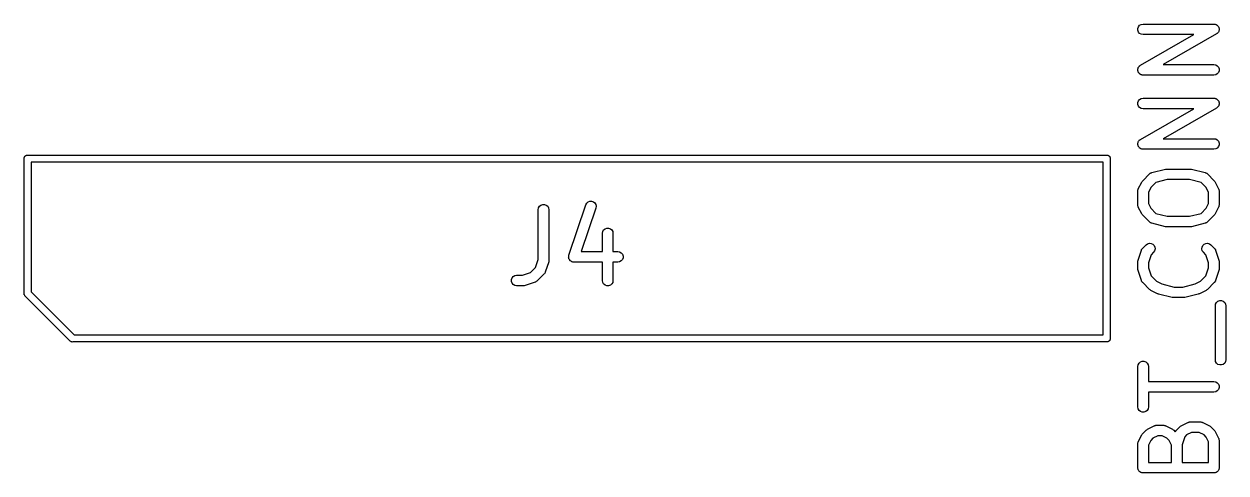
# Model space of a CAD drawing. Extents: x 106.7 to 203.6, y -115.7 to -57.1.
# Drawn here: x 186.64 to 203.61, y -66.67 to -60.33 of the extents above; entities that cross this region are included whole.
import ezdxf

# ---------------------------------------------------------------- set-up
doc = ezdxf.new("R2010")
doc.units = 0
doc.header["$MEASUREMENT"] = 0
doc.layers.add('BLACK', color=7, linetype='CONTINUOUS')

msp = doc.modelspace()

# ---------------------------------------------------------------- linework, layer by layer
at = {"layer": 'BLACK', "linetype": 'CONTINUOUS'}
for p, q in [((202.369, -60.3917), (202.377, -60.3673)), ((202.369, -60.4178), (202.369, -60.3917)), ((202.377, -60.4423), (202.369, -60.4178)), ((202.377, -60.3673), (202.394, -60.3473)), ((202.394, -60.3473), (202.417, -60.3343)), ((202.417, -60.3343), (202.442, -60.3298)), ((202.442, -60.3298), (203.442, -60.3298)), ((203.442, -60.3298), (203.449, -60.3309)), ((203.449, -60.3309), (203.456, -60.331)), ((203.456, -60.331), (203.462, -60.3332)), ((203.462, -60.3332), (203.468, -60.3343)), ((203.468, -60.3343), (203.474, -60.3376)), ((203.474, -60.3376), (203.48, -60.34)), ((203.48, -60.34), (203.485, -60.3441)), ((203.485, -60.3441), (203.491, -60.3473)), ((203.491, -60.3473), (203.495, -60.3525)), ((203.495, -60.3525), (203.5, -60.3568)), ((203.5, -60.3568), (203.503, -60.3624)), ((203.503, -60.3624), (203.507, -60.3673)), ((203.507, -60.3673), (203.51, -60.3736)), ((203.51, -60.3736), (203.513, -60.3794)), ((203.513, -60.3794), (203.514, -60.3857)), ((203.514, -60.4241), (203.513, -60.4307)), ((203.514, -60.3857), (203.516, -60.3917)), ((203.516, -60.4178), (203.514, -60.4241)), ((203.516, -60.3917), (203.516, -60.3985)), ((203.516, -60.3985), (203.517, -60.4051)), ((203.517, -60.4051), (203.516, -60.4114)), ((203.516, -60.4114), (203.516, -60.4178)), ((202.394, -60.4622), (202.377, -60.4423)), ((202.417, -60.4752), (202.394, -60.4622)), ((202.405, -60.9111), (203.16, -60.4798)), ((202.442, -60.4798), (202.417, -60.4752)), ((203.16, -60.4798), (202.442, -60.4798)), ((203.48, -60.4699), (202.725, -60.9012)), ((203.485, -60.4656), (203.48, -60.4699)), ((203.491, -60.4622), (203.485, -60.4656)), ((203.495, -60.4573), (203.491, -60.4622)), ((203.5, -60.4532), (203.495, -60.4573)), ((203.503, -60.4474), (203.5, -60.4532)), ((203.507, -60.4423), (203.503, -60.4474)), ((203.51, -60.4362), (203.507, -60.4423)), ((203.513, -60.4307), (203.51, -60.4362)), ((202.377, -60.9387), (202.382, -60.9335)), ((202.382, -60.9335), (202.385, -60.9277)), ((202.385, -60.9277), (202.39, -60.9236)), ((202.39, -60.9236), (202.394, -60.9187)), ((202.394, -60.9187), (202.4, -60.9154)), ((202.4, -60.9154), (202.405, -60.9111)), ((202.725, -60.9012), (203.442, -60.9012)), ((203.442, -60.9012), (203.468, -60.9057)), ((203.468, -60.9057), (203.491, -60.9187)), ((203.491, -60.9187), (203.507, -60.9387)), ((202.367, -60.9759), (202.369, -60.9696)), ((202.369, -60.9825), (202.367, -60.9759)), ((202.369, -60.9632), (202.371, -60.9568)), ((202.369, -60.9696), (202.369, -60.9632)), ((202.369, -60.9892), (202.369, -60.9825)), ((202.371, -60.9952), (202.369, -60.9892)), ((202.371, -60.9568), (202.372, -60.9502)), ((202.372, -61.0015), (202.371, -60.9952)), ((202.372, -60.9502), (202.375, -60.9447)), ((202.375, -61.0074), (202.372, -61.0015)), ((202.375, -60.9447), (202.377, -60.9387)), ((202.377, -61.0137), (202.375, -61.0074)), ((202.382, -61.0186), (202.377, -61.0137)), ((202.385, -61.0241), (202.382, -61.0186)), ((202.39, -61.0285), (202.385, -61.0241)), ((202.394, -61.0336), (202.39, -61.0285)), ((202.4, -61.0368), (202.394, -61.0336)), ((202.405, -61.041), (202.4, -61.0368)), ((202.411, -61.0433), (202.405, -61.041)), ((202.417, -61.0467), (202.411, -61.0433)), ((202.423, -61.0478), (202.417, -61.0467)), ((202.429, -61.05), (202.423, -61.0478)), ((202.436, -61.05), (202.429, -61.05)), ((202.442, -61.0512), (202.436, -61.05)), ((203.442, -61.0512), (202.442, -61.0512)), ((203.468, -61.0467), (203.442, -61.0512)), ((203.491, -61.0336), (203.468, -61.0467)), ((203.507, -61.0137), (203.491, -61.0336)), ((203.507, -60.9387), (203.516, -60.9632)), ((203.516, -60.9892), (203.507, -61.0137)), ((203.516, -60.9632), (203.516, -60.9892)), ((202.369, -61.4394), (202.377, -61.4149)), ((202.369, -61.4654), (202.369, -61.4394)), ((202.377, -61.4149), (202.394, -61.3949)), ((202.394, -61.3949), (202.417, -61.3819)), ((202.417, -61.3819), (202.442, -61.3774)), ((202.442, -61.3774), (203.442, -61.3774)), ((203.442, -61.3774), (203.449, -61.3785)), ((203.449, -61.3785), (203.456, -61.3786)), ((203.456, -61.3786), (203.462, -61.3808)), ((203.462, -61.3808), (203.468, -61.3819)), ((203.468, -61.3819), (203.474, -61.3853)), ((203.474, -61.3853), (203.48, -61.3876)), ((203.48, -61.3876), (203.485, -61.3917)), ((203.485, -61.3917), (203.491, -61.3949)), ((203.491, -61.3949), (203.495, -61.4001)), ((203.495, -61.4001), (203.5, -61.4044)), ((203.5, -61.4044), (203.503, -61.41)), ((203.503, -61.41), (203.507, -61.4149)), ((203.507, -61.4149), (203.51, -61.4212)), ((203.51, -61.4212), (203.513, -61.427)), ((203.513, -61.427), (203.514, -61.4333)), ((203.514, -61.4333), (203.516, -61.4394)), ((203.516, -61.4394), (203.516, -61.4461)), ((202.377, -61.4899), (202.369, -61.4654)), ((202.394, -61.5098), (202.377, -61.4899)), ((202.417, -61.5229), (202.394, -61.5098)), ((202.405, -61.9587), (203.16, -61.5274)), ((202.442, -61.5274), (202.417, -61.5229)), ((203.16, -61.5274), (202.442, -61.5274)), ((203.48, -61.5175), (202.725, -61.9488)), ((203.485, -61.5132), (203.48, -61.5175)), ((203.491, -61.5098), (203.485, -61.5132)), ((203.495, -61.5049), (203.491, -61.5098)), ((203.5, -61.5008), (203.495, -61.5049)), ((203.503, -61.495), (203.5, -61.5008)), ((203.507, -61.4899), (203.503, -61.495)), ((203.51, -61.4839), (203.507, -61.4899)), ((203.513, -61.4783), (203.51, -61.4839)), ((203.514, -61.4717), (203.513, -61.4783)), ((203.516, -61.4654), (203.514, -61.4717)), ((203.516, -61.4461), (203.517, -61.4527)), ((203.517, -61.4527), (203.516, -61.459)), ((203.516, -61.459), (203.516, -61.4654)), ((202.725, -61.9488), (203.442, -61.9488)), ((203.442, -61.9488), (203.468, -61.9533)), ((203.468, -61.9533), (203.491, -61.9664)), ((202.367, -62.0235), (202.369, -62.0172)), ((202.369, -62.0301), (202.367, -62.0235)), ((202.369, -62.0108), (202.371, -62.0045)), ((202.369, -62.0172), (202.369, -62.0108)), ((202.369, -62.0368), (202.369, -62.0301)), ((202.371, -62.0428), (202.369, -62.0368)), ((202.371, -62.0045), (202.372, -61.9978)), ((202.372, -62.0491), (202.371, -62.0428)), ((202.372, -61.9978), (202.375, -61.9923)), ((202.375, -62.055), (202.372, -62.0491)), ((202.375, -61.9923), (202.377, -61.9863)), ((202.377, -62.0613), (202.375, -62.055)), ((202.377, -61.9863), (202.382, -61.9812)), ((202.382, -62.0662), (202.377, -62.0613)), ((202.382, -61.9812), (202.385, -61.9753)), ((202.385, -62.0718), (202.382, -62.0662)), ((202.385, -61.9753), (202.39, -61.9713)), ((202.39, -62.0761), (202.385, -62.0718)), ((202.39, -61.9713), (202.394, -61.9664)), ((202.394, -62.0813), (202.39, -62.0761)), ((202.394, -61.9664), (202.4, -61.963)), ((202.4, -62.0845), (202.394, -62.0813)), ((202.4, -61.963), (202.405, -61.9587)), ((202.405, -62.0886), (202.4, -62.0845)), ((202.411, -62.0909), (202.405, -62.0886)), ((202.417, -62.0943), (202.411, -62.0909)), ((202.423, -62.0954), (202.417, -62.0943)), ((202.429, -62.0976), (202.423, -62.0954)), ((202.436, -62.0976), (202.429, -62.0976)), ((202.442, -62.0988), (202.436, -62.0976)), ((203.442, -62.0988), (202.442, -62.0988)), ((203.468, -62.0943), (203.442, -62.0988)), ((203.491, -62.0813), (203.468, -62.0943)), ((203.491, -61.9664), (203.507, -61.9863)), ((203.507, -62.0613), (203.491, -62.0813)), ((203.507, -61.9863), (203.516, -62.0108)), ((203.516, -62.0368), (203.507, -62.0613)), ((203.516, -62.0108), (203.516, -62.0368)), ((186.64, -62.2212), (186.642, -62.217)), ((186.64, -62.2388), (186.64, -62.2212)), ((186.64, -64.1328), (186.64, -62.2388)), ((186.64, -62.2388), (186.64, -62.2388)), ((186.642, -62.2126), (186.645, -62.2088)), ((186.642, -62.217), (186.642, -62.2126)), ((186.645, -62.2088), (186.646, -62.2046)), ((186.646, -62.2046), (186.649, -62.2012)), ((186.649, -62.2012), (186.651, -62.1974)), ((186.651, -62.1974), (186.655, -62.1945)), ((186.655, -62.1945), (186.657, -62.1911)), ((186.657, -62.1911), (186.661, -62.1889)), ((186.661, -62.1889), (186.665, -62.186)), ((186.665, -62.186), (186.669, -62.1845)), ((186.669, -62.1845), (186.673, -62.1823)), ((186.673, -62.1823), (186.677, -62.1815)), ((186.677, -62.1815), (186.681, -62.18)), ((186.681, -62.18), (201.939, -62.18)), ((186.74, -62.28), (186.74, -64.1143)), ((201.88, -62.28), (186.74, -62.28)), ((201.88, -64.72), (201.88, -62.28)), ((201.939, -62.18), (201.943, -62.1815)), ((201.943, -62.1815), (201.947, -62.1823)), ((201.947, -62.1823), (201.951, -62.1845)), ((201.951, -62.1845), (201.955, -62.186)), ((201.955, -62.186), (201.959, -62.1889)), ((201.959, -62.1889), (201.963, -62.1911)), ((201.963, -62.1911), (201.965, -62.1945)), ((201.965, -62.1945), (201.969, -62.1974)), ((201.969, -62.1974), (201.971, -62.2012)), ((201.971, -62.2012), (201.974, -62.2046)), ((201.974, -62.2046), (201.975, -62.2088)), ((201.975, -62.2088), (201.978, -62.2126)), ((201.978, -62.2126), (201.978, -62.217)), ((201.978, -62.217), (201.98, -62.2212)), ((201.98, -62.2212), (201.98, -64.7788)), ((202.437, -62.5422), (202.532, -62.447)), ((202.532, -62.447), (202.538, -62.4428)), ((202.538, -62.4428), (202.543, -62.4378)), ((202.543, -62.4378), (202.549, -62.4354)), ((202.549, -62.4354), (202.554, -62.432)), ((202.554, -62.432), (202.56, -62.4302)), ((202.56, -62.4302), (202.567, -62.4272)), ((202.567, -62.4272), (202.758, -62.3796)), ((202.758, -62.3796), (202.767, -62.379)), ((202.767, -62.379), (202.776, -62.3774)), ((202.776, -62.3774), (203.109, -62.3774)), ((203.109, -62.3774), (203.118, -62.379)), ((203.118, -62.379), (203.127, -62.3796)), ((203.127, -62.3796), (203.318, -62.4272)), ((203.318, -62.4272), (203.324, -62.4302)), ((203.324, -62.4302), (203.331, -62.432)), ((203.331, -62.432), (203.336, -62.4354)), ((203.336, -62.4354), (203.342, -62.4378)), ((203.342, -62.4378), (203.347, -62.4428)), ((203.347, -62.4428), (203.353, -62.447)), ((203.353, -62.447), (203.448, -62.5422)), ((202.375, -62.6569), (202.423, -62.5617)), ((202.423, -62.5617), (202.43, -62.552)), ((202.43, -62.552), (202.437, -62.5422)), ((202.624, -62.5677), (202.552, -62.6397)), ((202.785, -62.5274), (202.624, -62.5677)), ((203.1, -62.5274), (202.785, -62.5274)), ((203.261, -62.5677), (203.1, -62.5274)), ((203.333, -62.6397), (203.261, -62.5677)), ((203.448, -62.5422), (203.455, -62.552)), ((203.455, -62.552), (203.462, -62.5617)), ((203.462, -62.5617), (203.509, -62.6569)), ((202.367, -62.6905), (202.368, -62.6862)), ((202.367, -62.881), (202.367, -62.6905)), ((202.368, -62.6819), (202.37, -62.6735)), ((202.368, -62.6862), (202.368, -62.6819)), ((202.37, -62.6735), (202.372, -62.6648)), ((202.372, -62.6648), (202.374, -62.6611)), ((202.374, -62.6611), (202.375, -62.6569)), ((202.552, -62.6397), (202.517, -62.7082)), ((202.517, -62.7082), (202.517, -62.8632)), ((203.367, -62.7082), (203.333, -62.6397)), ((203.367, -62.8632), (203.367, -62.7082)), ((203.509, -62.6569), (203.511, -62.6611)), ((203.511, -62.6611), (203.513, -62.6648)), ((203.513, -62.6648), (203.514, -62.6735)), ((203.514, -62.6735), (203.517, -62.6819)), ((203.517, -62.6819), (203.517, -62.6862)), ((203.517, -62.6862), (203.517, -62.6905)), ((203.517, -62.6905), (203.517, -62.881)), ((193.902, -62.9524), (193.906, -62.9267)), ((193.902, -63.6545), (193.902, -62.9524)), ((193.906, -62.9267), (193.919, -62.9042)), ((193.919, -62.9042), (193.939, -62.8874)), ((193.939, -62.8874), (193.964, -62.8785)), ((193.964, -62.8785), (193.99, -62.8785)), ((193.99, -62.8785), (194.014, -62.8874)), ((194.014, -62.8874), (194.034, -62.9042)), ((194.034, -62.9042), (194.047, -62.9267)), ((194.047, -62.9267), (194.052, -62.9524)), ((194.052, -62.9524), (194.052, -63.6667)), ((194.334, -63.5953), (194.572, -62.881)), ((194.714, -62.9285), (194.509, -63.544)), ((194.572, -62.881), (194.585, -62.8581)), ((194.585, -62.8581), (194.604, -62.8409)), ((194.604, -62.8409), (194.628, -62.8313)), ((194.628, -62.8313), (194.654, -62.8306)), ((194.654, -62.8306), (194.679, -62.8388)), ((194.679, -62.8388), (194.699, -62.855)), ((194.699, -62.855), (194.713, -62.8772)), ((194.713, -62.8772), (194.718, -62.9027)), ((194.718, -62.9027), (194.714, -62.9285)), ((202.368, -62.8852), (202.367, -62.881)), ((202.368, -62.8895), (202.368, -62.8852)), ((202.37, -62.8979), (202.368, -62.8895)), ((202.372, -62.9066), (202.37, -62.8979)), ((202.374, -62.9103), (202.372, -62.9066)), ((202.375, -62.9145), (202.374, -62.9103)), ((202.423, -63.0097), (202.375, -62.9145)), ((202.517, -62.8632), (202.552, -62.9318)), ((202.552, -62.9318), (202.624, -63.0037)), ((203.261, -63.0037), (203.333, -62.9318)), ((203.333, -62.9318), (203.367, -62.8632)), ((203.509, -62.9145), (203.462, -63.0097)), ((203.511, -62.9103), (203.509, -62.9145)), ((203.513, -62.9066), (203.511, -62.9103)), ((203.514, -62.8979), (203.513, -62.9066)), ((203.517, -62.8895), (203.514, -62.8979)), ((203.517, -62.881), (203.517, -62.8852)), ((203.517, -62.8852), (203.517, -62.8895)), ((202.43, -63.0194), (202.423, -63.0097)), ((202.437, -63.0292), (202.43, -63.0194)), ((202.532, -63.1245), (202.437, -63.0292)), ((202.538, -63.1286), (202.532, -63.1245)), ((202.543, -63.1336), (202.538, -63.1286)), ((202.549, -63.136), (202.543, -63.1336)), ((202.554, -63.1394), (202.549, -63.136)), ((202.56, -63.1413), (202.554, -63.1394)), ((202.567, -63.1442), (202.56, -63.1413)), ((202.624, -63.0037), (202.785, -63.044)), ((202.785, -63.044), (203.1, -63.044)), ((203.1, -63.044), (203.261, -63.0037)), ((203.324, -63.1413), (203.318, -63.1442)), ((203.331, -63.1394), (203.324, -63.1413)), ((203.336, -63.136), (203.331, -63.1394)), ((203.342, -63.1336), (203.336, -63.136)), ((203.347, -63.1286), (203.342, -63.1336)), ((203.353, -63.1245), (203.347, -63.1286)), ((203.448, -63.0292), (203.353, -63.1245)), ((203.455, -63.0194), (203.448, -63.0292)), ((203.462, -63.0097), (203.455, -63.0194)), ((194.806, -63.2857), (194.811, -63.2601)), ((194.806, -63.544), (194.806, -63.2857)), ((194.811, -63.2601), (194.824, -63.2375)), ((194.824, -63.2375), (194.844, -63.2208)), ((194.844, -63.2208), (194.868, -63.2119)), ((194.868, -63.2119), (194.894, -63.2119)), ((194.894, -63.2119), (194.919, -63.2208)), ((194.919, -63.2208), (194.939, -63.2375)), ((194.939, -63.2375), (194.952, -63.2601)), ((194.952, -63.2601), (194.956, -63.2857)), ((194.956, -63.2857), (194.956, -63.544)), ((202.758, -63.1918), (202.567, -63.1442)), ((202.767, -63.1925), (202.758, -63.1918)), ((202.776, -63.194), (202.767, -63.1925)), ((203.109, -63.194), (202.776, -63.194)), ((203.118, -63.1925), (203.109, -63.194)), ((203.127, -63.1918), (203.118, -63.1925)), ((203.318, -63.1442), (203.127, -63.1918)), ((202.437, -63.4946), (202.485, -63.447)), ((202.485, -63.447), (202.506, -63.432)), ((202.506, -63.432), (202.531, -63.4253)), ((202.531, -63.4253), (202.557, -63.4276)), ((202.557, -63.4276), (202.581, -63.4386)), ((202.581, -63.4386), (202.599, -63.457)), ((202.599, -63.457), (202.61, -63.4806)), ((202.61, -63.4806), (202.612, -63.5065)), ((203.272, -63.5065), (203.275, -63.4806)), ((203.275, -63.4806), (203.286, -63.457)), ((203.286, -63.457), (203.304, -63.4386)), ((203.304, -63.4386), (203.328, -63.4276)), ((203.328, -63.4276), (203.354, -63.4253)), ((203.354, -63.4253), (203.379, -63.432)), ((203.379, -63.432), (203.4, -63.447)), ((203.4, -63.447), (203.448, -63.4946)), ((194.33, -63.6211), (194.331, -63.6136)), ((194.331, -63.6265), (194.33, -63.6211)), ((194.331, -63.606), (194.333, -63.6008)), ((194.331, -63.6136), (194.331, -63.606)), ((194.331, -63.6321), (194.331, -63.6265)), ((194.334, -63.6392), (194.331, -63.6321)), ((194.333, -63.6008), (194.334, -63.5953)), ((194.335, -63.6466), (194.334, -63.6392)), ((194.338, -63.6513), (194.335, -63.6466)), ((194.34, -63.6565), (194.338, -63.6513)), ((194.509, -63.544), (194.806, -63.544)), ((194.956, -63.544), (195.024, -63.544)), ((195.024, -63.544), (195.05, -63.5486)), ((195.05, -63.5486), (195.072, -63.5616)), ((195.072, -63.5616), (195.089, -63.5815)), ((195.089, -63.5815), (195.098, -63.606)), ((195.098, -63.6321), (195.089, -63.6565)), ((195.098, -63.606), (195.098, -63.6321)), ((202.371, -63.6668), (202.419, -63.5239)), ((202.419, -63.5239), (202.421, -63.5201)), ((202.421, -63.5201), (202.422, -63.5159)), ((202.422, -63.5159), (202.427, -63.5087)), ((202.427, -63.5087), (202.431, -63.501)), ((202.431, -63.501), (202.434, -63.4981)), ((202.434, -63.4981), (202.437, -63.4946)), ((202.556, -63.5881), (202.517, -63.7026)), ((202.591, -63.553), (202.556, -63.5881)), ((202.606, -63.5317), (202.591, -63.553)), ((202.612, -63.5065), (202.606, -63.5317)), ((203.279, -63.5317), (203.272, -63.5065)), ((203.294, -63.553), (203.279, -63.5317)), ((203.329, -63.5881), (203.294, -63.553)), ((203.367, -63.7026), (203.329, -63.5881)), ((203.448, -63.4946), (203.45, -63.4981)), ((203.45, -63.4981), (203.454, -63.501)), ((203.454, -63.501), (203.458, -63.5087)), ((203.458, -63.5087), (203.463, -63.5159)), ((203.463, -63.5159), (203.464, -63.5201)), ((203.464, -63.5201), (203.466, -63.5239)), ((203.466, -63.5239), (203.514, -63.6668)), ((193.793, -63.8392), (193.863, -63.769)), ((193.863, -63.769), (193.902, -63.6545)), ((194.048, -63.6904), (194, -63.8332)), ((194.05, -63.6785), (194.048, -63.6904)), ((194.052, -63.6667), (194.05, -63.6785)), ((194.345, -63.6624), (194.34, -63.6565)), ((194.349, -63.6688), (194.345, -63.6624)), ((194.353, -63.6723), (194.349, -63.6688)), ((194.357, -63.6765), (194.353, -63.6723)), ((194.364, -63.6803), (194.357, -63.6765)), ((194.37, -63.685), (194.364, -63.6803)), ((194.375, -63.6868), (194.37, -63.685)), ((194.38, -63.6895), (194.375, -63.6868)), ((194.387, -63.6908), (194.38, -63.6895)), ((194.394, -63.6932), (194.387, -63.6908)), ((194.4, -63.6931), (194.394, -63.6932)), ((194.405, -63.694), (194.4, -63.6931)), ((194.806, -63.694), (194.405, -63.694)), ((194.806, -63.9524), (194.806, -63.694)), ((195.024, -63.694), (194.956, -63.694)), ((194.956, -63.694), (194.956, -63.9524)), ((195.05, -63.6895), (195.024, -63.694)), ((195.072, -63.6765), (195.05, -63.6895)), ((195.089, -63.6565), (195.072, -63.6765)), ((202.367, -63.6905), (202.369, -63.6786)), ((202.367, -63.7857), (202.367, -63.6905)), ((202.369, -63.7975), (202.367, -63.7857)), ((202.369, -63.6786), (202.371, -63.6668)), ((202.371, -63.8094), (202.369, -63.7975)), ((202.419, -63.9523), (202.371, -63.8094)), ((202.517, -63.7026), (202.517, -63.7735)), ((202.517, -63.7735), (202.556, -63.8881)), ((203.329, -63.8881), (203.367, -63.7735)), ((203.367, -63.7735), (203.367, -63.7026)), ((203.514, -63.8094), (203.466, -63.9523)), ((203.514, -63.6668), (203.515, -63.6786)), ((203.515, -63.7975), (203.514, -63.8094)), ((203.515, -63.6786), (203.517, -63.6905)), ((203.517, -63.7857), (203.515, -63.7975)), ((203.517, -63.6905), (203.517, -63.7857)), ((193.522, -63.9394), (193.531, -63.9149)), ((193.522, -63.9654), (193.522, -63.9394)), ((193.531, -63.9899), (193.522, -63.9654)), ((193.531, -63.9149), (193.548, -63.8949)), ((193.548, -64.0098), (193.531, -63.9899)), ((193.548, -63.8949), (193.57, -63.8819)), ((193.57, -63.8819), (193.596, -63.8774)), ((193.596, -63.8774), (193.679, -63.8774)), ((193.679, -63.8774), (193.793, -63.8392)), ((193.858, -63.9759), (193.715, -64.0235)), ((193.861, -63.9739), (193.858, -63.9759)), ((193.866, -63.9727), (193.861, -63.9739)), ((193.873, -63.9677), (193.866, -63.9727)), ((193.88, -63.9635), (193.873, -63.9677)), ((193.883, -63.9603), (193.88, -63.9635)), ((193.887, -63.9578), (193.883, -63.9603)), ((193.982, -63.8626), (193.887, -63.9578)), ((193.985, -63.859), (193.982, -63.8626)), ((193.988, -63.8561), (193.985, -63.859)), ((193.992, -63.8484), (193.988, -63.8561)), ((193.997, -63.8412), (193.992, -63.8484)), ((193.998, -63.837), (193.997, -63.8412)), ((194, -63.8332), (193.998, -63.837)), ((194.811, -63.978), (194.806, -63.9524)), ((194.824, -64.0006), (194.811, -63.978)), ((194.952, -63.978), (194.939, -64.0006)), ((194.956, -63.9524), (194.952, -63.978)), ((202.421, -63.9561), (202.419, -63.9523)), ((202.422, -63.9603), (202.421, -63.9561)), ((202.427, -63.9675), (202.422, -63.9603)), ((202.431, -63.9752), (202.427, -63.9675)), ((202.434, -63.9781), (202.431, -63.9752)), ((202.437, -63.9816), (202.434, -63.9781)), ((202.532, -64.0768), (202.437, -63.9816)), ((202.556, -63.8881), (202.63, -63.9622)), ((202.63, -63.9622), (202.707, -64.0007)), ((203.178, -64.0007), (203.255, -63.9622)), ((203.255, -63.9622), (203.329, -63.8881)), ((203.448, -63.9816), (203.353, -64.0768)), ((203.45, -63.9781), (203.448, -63.9816)), ((203.454, -63.9752), (203.45, -63.9781)), ((203.458, -63.9675), (203.454, -63.9752)), ((203.463, -63.9603), (203.458, -63.9675)), ((203.464, -63.9561), (203.463, -63.9603)), ((203.466, -63.9523), (203.464, -63.9561)), ((186.639, -64.1394), (186.64, -64.1328)), ((186.641, -64.1458), (186.639, -64.1394)), ((186.642, -64.1524), (186.641, -64.1458)), ((186.643, -64.1543), (186.642, -64.1524)), ((186.644, -64.1565), (186.643, -64.1543)), ((186.648, -64.1619), (186.644, -64.1565)), ((186.74, -64.1143), (187.346, -64.72)), ((193.57, -64.0229), (193.548, -64.0098)), ((193.596, -64.0274), (193.57, -64.0229)), ((193.691, -64.0274), (193.596, -64.0274)), ((193.703, -64.0253), (193.691, -64.0274)), ((193.715, -64.0235), (193.703, -64.0253)), ((194.844, -64.0173), (194.824, -64.0006)), ((194.868, -64.0262), (194.844, -64.0173)), ((194.894, -64.0262), (194.868, -64.0262)), ((194.919, -64.0173), (194.894, -64.0262)), ((194.939, -64.0006), (194.919, -64.0173)), ((202.542, -64.0837), (202.532, -64.0768)), ((202.552, -64.0909), (202.542, -64.0837)), ((202.647, -64.1385), (202.552, -64.0909)), ((202.655, -64.1408), (202.647, -64.1385)), ((202.662, -64.1442), (202.655, -64.1408)), ((202.853, -64.1918), (202.662, -64.1442)), ((202.707, -64.0007), (202.88, -64.044)), ((202.88, -64.044), (203.005, -64.044)), ((203.005, -64.044), (203.178, -64.0007)), ((203.222, -64.1442), (203.032, -64.1918)), ((203.23, -64.1408), (203.222, -64.1442)), ((203.238, -64.1385), (203.23, -64.1408)), ((203.333, -64.0909), (203.238, -64.1385)), ((203.343, -64.0837), (203.333, -64.0909)), ((203.353, -64.0768), (203.343, -64.0837)), ((186.651, -64.1676), (186.648, -64.1619)), ((186.656, -64.1719), (186.651, -64.1676)), ((187.288, -64.8038), (186.656, -64.1719)), ((202.862, -64.1925), (202.853, -64.1918)), ((202.871, -64.194), (202.862, -64.1925)), ((203.014, -64.194), (202.871, -64.194)), ((203.023, -64.1925), (203.014, -64.194)), ((203.032, -64.1918), (203.023, -64.1925)), ((203.463, -64.3095), (203.467, -64.2839)), ((203.463, -65.0714), (203.463, -64.3095)), ((203.467, -64.2839), (203.48, -64.2613)), ((203.48, -64.2613), (203.5, -64.2446)), ((203.5, -64.2446), (203.525, -64.2357)), ((203.525, -64.2357), (203.551, -64.2357)), ((203.551, -64.2357), (203.575, -64.2446)), ((203.575, -64.2446), (203.595, -64.2613)), ((203.595, -64.2613), (203.608, -64.2839)), ((203.608, -64.2839), (203.613, -64.3095)), ((203.613, -64.3095), (203.613, -65.0714)), ((187.292, -64.8089), (187.288, -64.8038)), ((187.298, -64.8122), (187.292, -64.8089)), ((187.304, -64.816), (187.298, -64.8122)), ((187.306, -64.8166), (187.304, -64.816)), ((187.308, -64.8177), (187.306, -64.8166)), ((187.314, -64.8189), (187.308, -64.8177)), ((187.321, -64.8206), (187.314, -64.8189)), ((187.327, -64.82), (187.321, -64.8206)), ((201.939, -64.82), (187.327, -64.82)), ((187.346, -64.72), (201.88, -64.72)), ((201.943, -64.8185), (201.939, -64.82)), ((201.947, -64.8177), (201.943, -64.8185)), ((201.951, -64.8155), (201.947, -64.8177)), ((201.955, -64.814), (201.951, -64.8155)), ((201.959, -64.8111), (201.955, -64.814)), ((201.963, -64.8089), (201.959, -64.8111)), ((201.965, -64.8055), (201.963, -64.8089)), ((201.969, -64.8026), (201.965, -64.8055)), ((201.971, -64.7988), (201.969, -64.8026)), ((201.974, -64.7954), (201.971, -64.7988)), ((201.975, -64.7912), (201.974, -64.7954)), ((201.978, -64.7874), (201.975, -64.7912)), ((201.98, -64.7788), (201.978, -64.783)), ((201.978, -64.783), (201.978, -64.7874)), ((202.367, -65.1667), (202.372, -65.141)), ((202.367, -65.7381), (202.367, -65.1667)), ((202.372, -65.141), (202.385, -65.1185)), ((202.385, -65.1185), (202.405, -65.1017)), ((202.405, -65.1017), (202.429, -65.0928)), ((202.429, -65.0928), (202.455, -65.0928)), ((202.455, -65.0928), (202.48, -65.1017)), ((202.48, -65.1017), (202.5, -65.1185)), ((202.5, -65.1185), (202.513, -65.141)), ((202.513, -65.141), (202.517, -65.1667)), ((202.517, -65.1667), (202.517, -65.3774)), ((203.467, -65.0971), (203.463, -65.0714)), ((203.48, -65.1196), (203.467, -65.0971)), ((203.5, -65.1364), (203.48, -65.1196)), ((203.525, -65.1453), (203.5, -65.1364)), ((203.551, -65.1453), (203.525, -65.1453)), ((203.575, -65.1364), (203.551, -65.1453)), ((203.595, -65.1196), (203.575, -65.1364)), ((203.608, -65.0971), (203.595, -65.1196)), ((203.613, -65.0714), (203.608, -65.0971)), ((202.517, -65.3774), (203.442, -65.3774)), ((203.442, -65.3774), (203.468, -65.3819)), ((203.468, -65.3819), (203.491, -65.3949)), ((203.491, -65.5098), (203.468, -65.5229)), ((203.491, -65.3949), (203.507, -65.4149)), ((203.507, -65.4899), (203.491, -65.5098)), ((203.507, -65.4149), (203.516, -65.4394)), ((203.516, -65.4654), (203.507, -65.4899)), ((203.516, -65.4394), (203.516, -65.4654)), ((203.442, -65.5274), (202.517, -65.5274)), ((202.517, -65.5274), (202.517, -65.7381)), ((203.468, -65.5229), (203.442, -65.5274)), ((202.372, -65.7637), (202.367, -65.7381)), ((202.385, -65.7863), (202.372, -65.7637)), ((202.405, -65.803), (202.385, -65.7863)), ((202.429, -65.812), (202.405, -65.803)), ((202.455, -65.812), (202.429, -65.812)), ((202.48, -65.803), (202.455, -65.812)), ((202.5, -65.7863), (202.48, -65.803)), ((202.513, -65.7637), (202.5, -65.7863)), ((202.517, -65.7381), (202.513, -65.7637)), ((202.504, -66.052), (202.599, -66.0043)), ((202.599, -66.0043), (202.603, -66.0031)), ((202.603, -66.0031), (202.607, -66.001)), ((202.607, -66.001), (202.616, -65.9994)), ((202.616, -65.9994), (202.624, -65.9969)), ((202.624, -65.9969), (202.629, -65.9972)), ((202.629, -65.9972), (202.633, -65.9964)), ((202.633, -65.9964), (202.728, -65.9964)), ((202.728, -65.9964), (202.732, -65.9972)), ((202.732, -65.9972), (202.737, -65.9969)), ((202.737, -65.9969), (202.745, -65.9994)), ((202.745, -65.9994), (202.754, -66.001)), ((202.754, -66.001), (202.757, -66.0031)), ((202.757, -66.0031), (202.762, -66.0043)), ((202.762, -66.0043), (202.857, -66.052)), ((202.913, -66.066), (202.961, -66.0184)), ((202.961, -66.0184), (202.971, -66.0115)), ((202.971, -66.0115), (202.98, -66.0043)), ((202.98, -66.0043), (203.076, -65.9567)), ((203.076, -65.9567), (203.08, -65.9555)), ((203.08, -65.9555), (203.083, -65.9533)), ((203.083, -65.9533), (203.092, -65.9518)), ((203.092, -65.9518), (203.1, -65.9493)), ((203.1, -65.9493), (203.105, -65.9496)), ((203.105, -65.9496), (203.109, -65.9488)), ((203.109, -65.9488), (203.252, -65.9488)), ((203.252, -65.9488), (203.256, -65.9496)), ((203.256, -65.9496), (203.26, -65.9493)), ((203.26, -65.9493), (203.269, -65.9518)), ((203.269, -65.9518), (203.278, -65.9533)), ((203.278, -65.9533), (203.281, -65.9555)), ((203.281, -65.9555), (203.285, -65.9567)), ((203.285, -65.9567), (203.381, -66.0043)), ((203.381, -66.0043), (203.39, -66.0115)), ((203.39, -66.0115), (203.4, -66.0184)), ((203.4, -66.0184), (203.448, -66.066)), ((202.375, -66.2284), (202.423, -66.1331)), ((202.423, -66.1331), (202.43, -66.1235)), ((202.43, -66.1235), (202.437, -66.1136)), ((202.437, -66.1136), (202.485, -66.066)), ((202.485, -66.066), (202.494, -66.0591)), ((202.494, -66.0591), (202.504, -66.052)), ((202.582, -66.1807), (202.552, -66.2111)), ((202.651, -66.1464), (202.582, -66.1807)), ((202.71, -66.1464), (202.651, -66.1464)), ((202.779, -66.1807), (202.71, -66.1464)), ((202.809, -66.2111), (202.779, -66.1807)), ((202.857, -66.052), (202.867, -66.0591)), ((202.867, -66.0591), (202.876, -66.066)), ((202.876, -66.066), (202.898, -66.0878)), ((202.898, -66.0874), (202.903, -66.0802)), ((202.898, -66.0878), (202.898, -66.0874)), ((202.903, -66.0802), (202.907, -66.0724)), ((202.907, -66.0724), (202.911, -66.0696)), ((202.911, -66.0696), (202.913, -66.066)), ((203.032, -66.1596), (202.994, -66.2741)), ((203.058, -66.1331), (203.032, -66.1596)), ((203.127, -66.0988), (203.058, -66.1331)), ((203.234, -66.0988), (203.127, -66.0988)), ((203.303, -66.1331), (203.234, -66.0988)), ((203.333, -66.1635), (203.303, -66.1331)), ((203.367, -66.232), (203.333, -66.1635)), ((203.448, -66.066), (203.455, -66.0758)), ((203.455, -66.0758), (203.462, -66.0855)), ((203.462, -66.0855), (203.509, -66.1807)), ((203.509, -66.1807), (203.511, -66.1849)), ((203.511, -66.1849), (203.513, -66.1886)), ((203.513, -66.1886), (203.514, -66.1973)), ((203.514, -66.1973), (203.517, -66.2057)), ((202.367, -66.2619), (202.368, -66.2576)), ((202.367, -66.5952), (202.367, -66.2619)), ((202.368, -66.2533), (202.37, -66.2449)), ((202.368, -66.2576), (202.368, -66.2533)), ((202.37, -66.2449), (202.372, -66.2363)), ((202.372, -66.2363), (202.374, -66.2325)), ((202.374, -66.2325), (202.375, -66.2284)), ((202.552, -66.2111), (202.517, -66.2796)), ((202.517, -66.2796), (202.517, -66.5202)), ((202.844, -66.2796), (202.809, -66.2111)), ((202.844, -66.5202), (202.844, -66.2796)), ((202.994, -66.2741), (202.994, -66.5202)), ((203.367, -66.5202), (203.367, -66.232)), ((203.517, -66.2057), (203.517, -66.21)), ((203.517, -66.21), (203.517, -66.2143)), ((203.517, -66.2143), (203.517, -66.5952)), ((202.517, -66.5202), (202.844, -66.5202)), ((202.994, -66.5202), (203.367, -66.5202)), ((202.369, -66.6017), (202.367, -66.5952)), ((202.369, -66.6083), (202.369, -66.6017)), ((202.371, -66.6144), (202.369, -66.6083)), ((202.372, -66.6209), (202.371, -66.6144)), ((202.375, -66.6266), (202.372, -66.6209)), ((202.377, -66.6327), (202.375, -66.6266)), ((202.382, -66.6378), (202.377, -66.6327)), ((202.385, -66.6434), (202.382, -66.6378)), ((202.39, -66.6477), (202.385, -66.6434)), ((202.394, -66.6527), (202.39, -66.6477)), ((202.4, -66.656), (202.394, -66.6527)), ((202.405, -66.6602), (202.4, -66.656)), ((202.411, -66.6624), (202.405, -66.6602)), ((202.417, -66.6657), (202.411, -66.6624)), ((202.423, -66.6669), (202.417, -66.6657)), ((202.429, -66.6691), (202.423, -66.6669)), ((202.436, -66.6691), (202.429, -66.6691)), ((202.442, -66.6702), (202.436, -66.6691)), ((203.442, -66.6702), (202.442, -66.6702)), ((203.449, -66.6691), (203.442, -66.6702)), ((203.455, -66.6691), (203.449, -66.6691)), ((203.462, -66.6669), (203.455, -66.6691)), ((203.468, -66.6657), (203.462, -66.6669)), ((203.474, -66.6624), (203.468, -66.6657)), ((203.48, -66.6602), (203.474, -66.6624)), ((203.485, -66.656), (203.48, -66.6602)), ((203.491, -66.6527), (203.485, -66.656)), ((203.495, -66.6477), (203.491, -66.6527)), ((203.5, -66.6434), (203.495, -66.6477)), ((203.503, -66.6378), (203.5, -66.6434)), ((203.507, -66.6327), (203.503, -66.6378)), ((203.51, -66.6266), (203.507, -66.6327)), ((203.513, -66.6209), (203.51, -66.6266)), ((203.514, -66.6144), (203.513, -66.6209)), ((203.516, -66.6083), (203.514, -66.6144)), ((203.517, -66.5952), (203.516, -66.6017)), ((203.516, -66.6017), (203.516, -66.6083))]:
    msp.add_line(p, q, dxfattribs=at)

doc.saveas('drawing.dxf')
